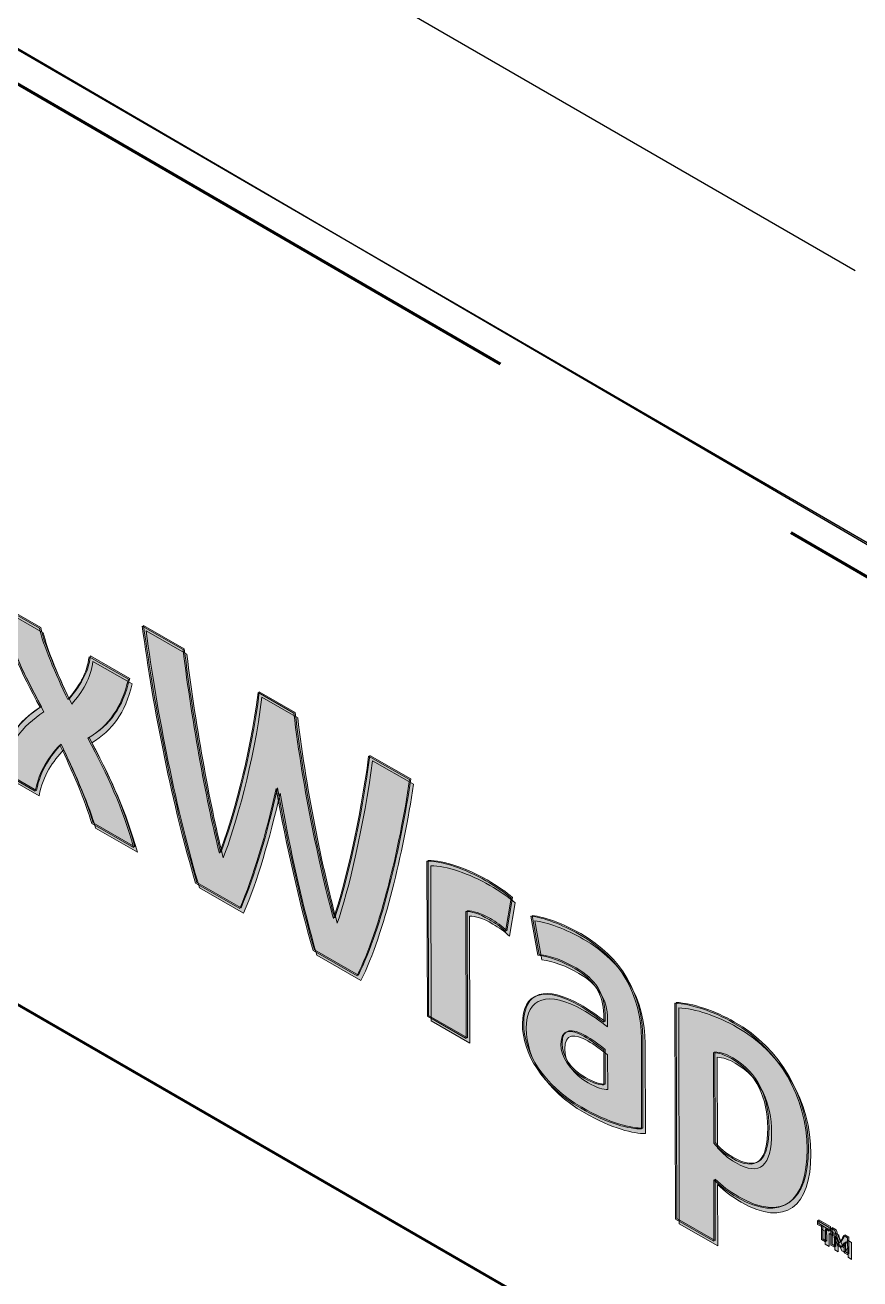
# Model space of a CAD drawing. Header units: inches. Extents: x -17.6 to 82.3, y -15.1 to 23.2.
# Drawn here: x 71.2955 to 71.606, y -1.7356 to -1.2695 of the extents above; entities that cross this region are included whole.
import ezdxf

# ---------------------------------------------------------------- set-up
doc = ezdxf.new("R2010")
doc.units = ezdxf.units.IN
doc.header["$MEASUREMENT"] = 0
doc.linetypes.add('AI-Linetype-21', pattern=[0.375, 0.25, -0.125])
doc.layers.add('G-ANNO-TTLB', color=7, linetype='Continuous', lineweight=0)
doc.layers.add('TYVEK', color=7, linetype='Continuous', lineweight=0)

# ---------------------------------------------------------------- blocks, each defined once
blk = doc.blocks.new('Block_158')
at = {"layer": 'TYVEK', "true_color": 0x000000, "transparency": 33554687}
h = blk.add_hatch(color=18, dxfattribs=at)
h.dxf.hatch_style = 2
edge = h.paths.add_edge_path()
edge.add_spline(control_points=[(71.30256, -1.52479), (71.29554, -1.51186), (71.28998, -1.50037), (71.28671, -1.48647), (71.28671, -1.48647), (71.30228, -1.4954), (71.30228, -1.4954), (71.30365, -1.5016), (71.30826, -1.51243), (71.31287, -1.52193), (71.31672, -1.51753), (71.32005, -1.51234), (71.32076, -1.50602), (71.32076, -1.50602), (71.33538, -1.51441), (71.33538, -1.51441), (71.3327, -1.52538), (71.32812, -1.53153), (71.32031, -1.5363), (71.32786, -1.55037), (71.33299, -1.56174), (71.33731, -1.57697), (71.33731, -1.57697), (71.32175, -1.56803), (71.32175, -1.56803), (71.31954, -1.56003), (71.31429, -1.548), (71.30989, -1.53886), (71.30594, -1.5432), (71.3022, -1.54827), (71.30075, -1.55598), (71.30075, -1.55598), (71.28676, -1.54795), (71.28676, -1.54795), (71.28934, -1.53692), (71.29423, -1.53011), (71.30256, -1.52479)], knot_values=[0, 0, 0, 0, 1, 1, 1, 2, 2, 2, 3, 3, 3, 4, 4, 4, 5, 5, 5, 6, 6, 6, 7, 7, 7, 8, 8, 8, 9, 9, 9, 10, 10, 10, 11, 11, 11, 12, 12, 12, 12], degree=3, periodic=0)
h = blk.add_hatch(color=18, dxfattribs=at)
h.dxf.hatch_style = 2
edge = h.paths.add_edge_path()
edge.add_spline(control_points=[(71.42472, -1.54297), (71.42472, -1.54297), (71.43997, -1.55173), (71.43997, -1.55173), (71.43607, -1.57751), (71.42926, -1.60667), (71.42044, -1.62469), (71.42044, -1.62469), (71.40404, -1.61528), (71.40404, -1.61528), (71.39889, -1.59729), (71.39425, -1.57695), (71.39034, -1.55498), (71.38642, -1.57245), (71.38197, -1.58757), (71.37678, -1.59963), (71.37678, -1.59963), (71.36039, -1.59022), (71.36039, -1.59022), (71.35198, -1.5623), (71.34448, -1.52493), (71.34055, -1.49465), (71.34055, -1.49465), (71.35569, -1.50334), (71.35569, -1.50334), (71.35899, -1.53061), (71.36491, -1.56251), (71.36922, -1.57906), (71.37368, -1.56754), (71.38061, -1.54386), (71.38358, -1.51935), (71.38358, -1.51935), (71.39694, -1.52703), (71.39694, -1.52703), (71.40014, -1.55508), (71.407, -1.58667), (71.41163, -1.6034), (71.41577, -1.59171), (71.42165, -1.56658), (71.42472, -1.54297)], knot_values=[0, 0, 0, 0, 1, 1, 1, 2, 2, 2, 3, 3, 3, 4, 4, 4, 5, 5, 5, 6, 6, 6, 7, 7, 7, 8, 8, 8, 9, 9, 9, 10, 10, 10, 11, 11, 11, 12, 12, 12, 13, 13, 13, 13], degree=3, periodic=0)
h = blk.add_hatch(color=18, dxfattribs=at)
h.dxf.hatch_style = 2
edge = h.paths.add_edge_path()
edge.add_spline(control_points=[(71.46832, -1.58929), (71.47209, -1.59145), (71.47564, -1.59397), (71.47773, -1.59577), (71.47773, -1.59577), (71.47567, -1.60818), (71.47567, -1.60818), (71.47389, -1.60644), (71.4717, -1.60494), (71.46951, -1.60368), (71.46564, -1.60146), (71.46304, -1.6008), (71.46084, -1.60075), (71.46084, -1.60075), (71.46096, -1.64795), (71.46096, -1.64795), (71.46096, -1.64795), (71.44655, -1.63968), (71.44655, -1.63968), (71.44655, -1.63968), (71.44641, -1.582), (71.44641, -1.582), (71.45204, -1.58198), (71.46081, -1.58497), (71.46832, -1.58929)], knot_values=[0, 0, 0, 0, 1, 1, 1, 2, 2, 2, 3, 3, 3, 4, 4, 4, 5, 5, 5, 6, 6, 6, 7, 7, 7, 8, 8, 8, 8], degree=3, periodic=0)
h = blk.add_hatch(color=18, dxfattribs=at)
h.dxf.hatch_style = 2
edge = h.paths.add_edge_path()
edge.add_spline(control_points=[(71.51221, -1.66523), (71.51221, -1.66523), (71.51218, -1.65235), (71.51218, -1.65235), (71.50977, -1.65037), (71.50727, -1.64856), (71.50476, -1.64713), (71.49995, -1.64437), (71.4962, -1.64438), (71.49621, -1.65004), (71.49623, -1.65509), (71.49937, -1.65954), (71.5049, -1.66272), (71.50803, -1.66452), (71.51064, -1.6653), (71.51221, -1.66523)], knot_values=[0, 0, 0, 0, 1, 1, 1, 2, 2, 2, 3, 3, 3, 4, 4, 4, 5, 5, 5, 5], degree=3, periodic=0)
edge = h.paths.add_edge_path()
edge.add_spline(control_points=[(71.50347, -1.6738), (71.48916, -1.66559), (71.48194, -1.65338), (71.48191, -1.64255), (71.48188, -1.63062), (71.49032, -1.62849), (71.50285, -1.63557), (71.50578, -1.63725), (71.50954, -1.63989), (71.51215, -1.64187), (71.51215, -1.64187), (71.51214, -1.63898), (71.51214, -1.63898), (71.51213, -1.63163), (71.50846, -1.62604), (71.50146, -1.62203), (71.49687, -1.61939), (71.49196, -1.61741), (71.48769, -1.617), (71.48769, -1.617), (71.48504, -1.6025), (71.48504, -1.6025), (71.48953, -1.60291), (71.49673, -1.6056), (71.5031, -1.60926), (71.51845, -1.61807), (71.5261, -1.63184), (71.52614, -1.6481), (71.52614, -1.6481), (71.52622, -1.68157), (71.52622, -1.68157), (71.52195, -1.68165), (71.51391, -1.6798), (71.50347, -1.6738)], knot_values=[0, 0, 0, 0, 1, 1, 1, 2, 2, 2, 3, 3, 3, 4, 4, 4, 5, 5, 5, 6, 6, 6, 7, 7, 7, 8, 8, 8, 9, 9, 9, 10, 10, 10, 11, 11, 11, 11], degree=3, periodic=0)
h = blk.add_hatch(color=18, dxfattribs=at)
h.dxf.hatch_style = 2
edge = h.paths.add_edge_path()
edge.add_spline(control_points=[(71.55973, -1.69239), (71.56892, -1.69767), (71.57318, -1.69362), (71.57315, -1.68122), (71.57313, -1.67038), (71.56914, -1.66088), (71.55964, -1.65542), (71.55703, -1.65392), (71.55515, -1.65345), (71.55296, -1.65315), (71.55296, -1.65315), (71.55304, -1.68687), (71.55304, -1.68687), (71.55502, -1.68897), (71.5567, -1.69065), (71.55973, -1.69239)], knot_values=[0, 0, 0, 0, 1, 1, 1, 2, 2, 2, 3, 3, 3, 4, 4, 4, 5, 5, 5, 5], degree=3, periodic=0)
edge = h.paths.add_edge_path()
edge.add_spline(control_points=[(71.56185, -1.70708), (71.55819, -1.70498), (71.55569, -1.70306), (71.55307, -1.70048), (71.55307, -1.70048), (71.55313, -1.72336), (71.55313, -1.72336), (71.55313, -1.72336), (71.53882, -1.71514), (71.53882, -1.71514), (71.53882, -1.71514), (71.53862, -1.63482), (71.53862, -1.63482), (71.54457, -1.63511), (71.55292, -1.63786), (71.56033, -1.64211), (71.57746, -1.65195), (71.58772, -1.66986), (71.58777, -1.68913), (71.58782, -1.70888), (71.57814, -1.71643), (71.56185, -1.70708)], knot_values=[0, 0, 0, 0, 1, 1, 1, 2, 2, 2, 3, 3, 3, 4, 4, 4, 5, 5, 5, 6, 6, 6, 7, 7, 7, 7], degree=3, periodic=0)
h = blk.add_hatch(color=18, dxfattribs=at)
h.dxf.hatch_style = 2
edge = h.paths.add_edge_path()
edge.add_spline(control_points=[(71.59811, -1.71939), (71.59865, -1.72117), (71.59916, -1.72252), (71.59979, -1.72397), (71.6004, -1.72324), (71.60083, -1.72243), (71.60135, -1.72125), (71.60135, -1.72125), (71.60285, -1.72211), (71.60285, -1.72211), (71.60285, -1.72211), (71.60287, -1.72834), (71.60287, -1.72834), (71.60287, -1.72834), (71.60156, -1.72759), (71.60156, -1.72759), (71.60156, -1.72759), (71.60155, -1.72472), (71.60155, -1.72472), (71.60155, -1.72472), (71.60161, -1.72378), (71.60161, -1.72378), (71.60119, -1.72448), (71.6007, -1.72517), (71.60026, -1.72571), (71.60026, -1.72571), (71.59926, -1.72513), (71.59926, -1.72513), (71.5988, -1.72407), (71.5983, -1.72278), (71.59786, -1.72157), (71.59786, -1.72157), (71.59793, -1.72264), (71.59793, -1.72264), (71.59793, -1.72264), (71.59794, -1.72551), (71.59794, -1.72551), (71.59794, -1.72551), (71.59663, -1.72476), (71.59663, -1.72476), (71.59663, -1.72476), (71.59661, -1.71853), (71.59661, -1.71853), (71.59661, -1.71853), (71.59811, -1.71939), (71.59811, -1.71939)], knot_values=[0, 0, 0, 0, 1, 1, 1, 2, 2, 2, 3, 3, 3, 4, 4, 4, 5, 5, 5, 6, 6, 6, 7, 7, 7, 8, 8, 8, 9, 9, 9, 10, 10, 10, 11, 11, 11, 12, 12, 12, 13, 13, 13, 14, 14, 14, 15, 15, 15, 15], degree=3, periodic=0)
edge = h.paths.add_edge_path()
edge.add_spline(control_points=[(71.59311, -1.7179), (71.59311, -1.7179), (71.59165, -1.71706), (71.59165, -1.71706), (71.59165, -1.71706), (71.59165, -1.71568), (71.59165, -1.71568), (71.59165, -1.71568), (71.59601, -1.71819), (71.59601, -1.71819), (71.59601, -1.71819), (71.59602, -1.71957), (71.59602, -1.71957), (71.59602, -1.71957), (71.59456, -1.71873), (71.59456, -1.71873), (71.59456, -1.71873), (71.59457, -1.72358), (71.59457, -1.72358), (71.59457, -1.72358), (71.59312, -1.72274), (71.59312, -1.72274), (71.59312, -1.72274), (71.59311, -1.7179), (71.59311, -1.7179)], knot_values=[0, 0, 0, 0, 1, 1, 1, 2, 2, 2, 3, 3, 3, 4, 4, 4, 5, 5, 5, 6, 6, 6, 7, 7, 7, 8, 8, 8, 8], degree=3, periodic=0)
at = {"layer": 'TYVEK'}
for points, knots in [([(71.30256, -1.52479), (71.29554, -1.51186), (71.28998, -1.50037), (71.28671, -1.48647), (71.28671, -1.48647), (71.30228, -1.4954), (71.30228, -1.4954), (71.30365, -1.5016), (71.30826, -1.51243), (71.31287, -1.52193), (71.31672, -1.51753), (71.32005, -1.51234), (71.32076, -1.50602), (71.32076, -1.50602), (71.33538, -1.51441), (71.33538, -1.51441), (71.3327, -1.52538), (71.32812, -1.53153), (71.32031, -1.5363), (71.32786, -1.55037), (71.33299, -1.56174), (71.33731, -1.57697), (71.33731, -1.57697), (71.32175, -1.56803), (71.32175, -1.56803), (71.31954, -1.56003), (71.31429, -1.548), (71.30989, -1.53886), (71.30594, -1.5432), (71.3022, -1.54827), (71.30075, -1.55598), (71.30075, -1.55598), (71.28676, -1.54795), (71.28676, -1.54795), (71.28934, -1.53692), (71.29423, -1.53011), (71.30256, -1.52479)], [0, 0, 0, 0, 1, 1, 1, 2, 2, 2, 3, 3, 3, 4, 4, 4, 5, 5, 5, 6, 6, 6, 7, 7, 7, 8, 8, 8, 9, 9, 9, 10, 10, 10, 11, 11, 11, 12, 12, 12, 12]), ([(71.42472, -1.54297), (71.42472, -1.54297), (71.43997, -1.55173), (71.43997, -1.55173), (71.43607, -1.57751), (71.42926, -1.60667), (71.42044, -1.62469), (71.42044, -1.62469), (71.40404, -1.61528), (71.40404, -1.61528), (71.39889, -1.59729), (71.39425, -1.57695), (71.39034, -1.55498), (71.38642, -1.57245), (71.38197, -1.58757), (71.37678, -1.59963), (71.37678, -1.59963), (71.36039, -1.59022), (71.36039, -1.59022), (71.35198, -1.5623), (71.34448, -1.52493), (71.34055, -1.49465), (71.34055, -1.49465), (71.35569, -1.50334), (71.35569, -1.50334), (71.35899, -1.53061), (71.36491, -1.56251), (71.36922, -1.57906), (71.37368, -1.56754), (71.38061, -1.54386), (71.38358, -1.51935), (71.38358, -1.51935), (71.39694, -1.52703), (71.39694, -1.52703), (71.40014, -1.55508), (71.407, -1.58667), (71.41163, -1.6034), (71.41577, -1.59171), (71.42165, -1.56658), (71.42472, -1.54297)], [0, 0, 0, 0, 1, 1, 1, 2, 2, 2, 3, 3, 3, 4, 4, 4, 5, 5, 5, 6, 6, 6, 7, 7, 7, 8, 8, 8, 9, 9, 9, 10, 10, 10, 11, 11, 11, 12, 12, 12, 13, 13, 13, 13]), ([(71.46832, -1.58929), (71.47209, -1.59145), (71.47564, -1.59397), (71.47773, -1.59577), (71.47773, -1.59577), (71.47567, -1.60818), (71.47567, -1.60818), (71.47389, -1.60644), (71.4717, -1.60494), (71.46951, -1.60368), (71.46564, -1.60146), (71.46304, -1.6008), (71.46084, -1.60075), (71.46084, -1.60075), (71.46096, -1.64795), (71.46096, -1.64795), (71.46096, -1.64795), (71.44655, -1.63968), (71.44655, -1.63968), (71.44655, -1.63968), (71.44641, -1.582), (71.44641, -1.582), (71.45204, -1.58198), (71.46081, -1.58497), (71.46832, -1.58929)], [0, 0, 0, 0, 1, 1, 1, 2, 2, 2, 3, 3, 3, 4, 4, 4, 5, 5, 5, 6, 6, 6, 7, 7, 7, 8, 8, 8, 8]), ([(71.50347, -1.6738), (71.48916, -1.66559), (71.48194, -1.65338), (71.48191, -1.64255), (71.48188, -1.63062), (71.49032, -1.62849), (71.50285, -1.63557), (71.50578, -1.63725), (71.50954, -1.63989), (71.51215, -1.64187), (71.51215, -1.64187), (71.51214, -1.63898), (71.51214, -1.63898), (71.51213, -1.63163), (71.50846, -1.62604), (71.50146, -1.62203), (71.49687, -1.61939), (71.49196, -1.61741), (71.48769, -1.617), (71.48769, -1.617), (71.48504, -1.6025), (71.48504, -1.6025), (71.48953, -1.60291), (71.49673, -1.6056), (71.5031, -1.60926), (71.51845, -1.61807), (71.5261, -1.63184), (71.52614, -1.6481), (71.52614, -1.6481), (71.52622, -1.68157), (71.52622, -1.68157), (71.52195, -1.68165), (71.51391, -1.6798), (71.50347, -1.6738)], [0, 0, 0, 0, 1, 1, 1, 2, 2, 2, 3, 3, 3, 4, 4, 4, 5, 5, 5, 6, 6, 6, 7, 7, 7, 8, 8, 8, 9, 9, 9, 10, 10, 10, 11, 11, 11, 11]), ([(71.56185, -1.70708), (71.55819, -1.70498), (71.55569, -1.70306), (71.55307, -1.70048), (71.55307, -1.70048), (71.55313, -1.72336), (71.55313, -1.72336), (71.55313, -1.72336), (71.53882, -1.71514), (71.53882, -1.71514), (71.53882, -1.71514), (71.53862, -1.63482), (71.53862, -1.63482), (71.54457, -1.63511), (71.55292, -1.63786), (71.56033, -1.64211), (71.57746, -1.65195), (71.58772, -1.66986), (71.58777, -1.68913), (71.58782, -1.70888), (71.57814, -1.71643), (71.56185, -1.70708)], [0, 0, 0, 0, 1, 1, 1, 2, 2, 2, 3, 3, 3, 4, 4, 4, 5, 5, 5, 6, 6, 6, 7, 7, 7, 7]), ([(71.51221, -1.66523), (71.51221, -1.66523), (71.51218, -1.65235), (71.51218, -1.65235), (71.50977, -1.65037), (71.50727, -1.64856), (71.50476, -1.64713), (71.49995, -1.64437), (71.4962, -1.64438), (71.49621, -1.65004), (71.49623, -1.65509), (71.49937, -1.65954), (71.5049, -1.66272), (71.50803, -1.66452), (71.51064, -1.6653), (71.51221, -1.66523)], [0, 0, 0, 0, 1, 1, 1, 2, 2, 2, 3, 3, 3, 4, 4, 4, 5, 5, 5, 5]), ([(71.55973, -1.69239), (71.56892, -1.69767), (71.57318, -1.69362), (71.57315, -1.68122), (71.57313, -1.67038), (71.56914, -1.66088), (71.55964, -1.65542), (71.55703, -1.65392), (71.55515, -1.65345), (71.55296, -1.65315), (71.55296, -1.65315), (71.55304, -1.68687), (71.55304, -1.68687), (71.55502, -1.68897), (71.5567, -1.69065), (71.55973, -1.69239)], [0, 0, 0, 0, 1, 1, 1, 2, 2, 2, 3, 3, 3, 4, 4, 4, 5, 5, 5, 5]), ([(71.59311, -1.7179), (71.59311, -1.7179), (71.59165, -1.71706), (71.59165, -1.71706), (71.59165, -1.71706), (71.59165, -1.71568), (71.59165, -1.71568), (71.59165, -1.71568), (71.59601, -1.71819), (71.59601, -1.71819), (71.59601, -1.71819), (71.59602, -1.71957), (71.59602, -1.71957), (71.59602, -1.71957), (71.59456, -1.71873), (71.59456, -1.71873), (71.59456, -1.71873), (71.59457, -1.72358), (71.59457, -1.72358), (71.59457, -1.72358), (71.59312, -1.72274), (71.59312, -1.72274), (71.59312, -1.72274), (71.59311, -1.7179), (71.59311, -1.7179)], [0, 0, 0, 0, 1, 1, 1, 2, 2, 2, 3, 3, 3, 4, 4, 4, 5, 5, 5, 6, 6, 6, 7, 7, 7, 8, 8, 8, 8]), ([(71.59811, -1.71939), (71.59865, -1.72117), (71.59916, -1.72252), (71.59979, -1.72397), (71.6004, -1.72324), (71.60083, -1.72243), (71.60135, -1.72125), (71.60135, -1.72125), (71.60285, -1.72211), (71.60285, -1.72211), (71.60285, -1.72211), (71.60287, -1.72834), (71.60287, -1.72834), (71.60287, -1.72834), (71.60156, -1.72759), (71.60156, -1.72759), (71.60156, -1.72759), (71.60155, -1.72472), (71.60155, -1.72472), (71.60155, -1.72472), (71.60161, -1.72378), (71.60161, -1.72378), (71.60119, -1.72448), (71.6007, -1.72517), (71.60026, -1.72571), (71.60026, -1.72571), (71.59926, -1.72513), (71.59926, -1.72513), (71.5988, -1.72407), (71.5983, -1.72278), (71.59786, -1.72157), (71.59786, -1.72157), (71.59793, -1.72264), (71.59793, -1.72264), (71.59793, -1.72264), (71.59794, -1.72551), (71.59794, -1.72551), (71.59794, -1.72551), (71.59663, -1.72476), (71.59663, -1.72476), (71.59663, -1.72476), (71.59661, -1.71853), (71.59661, -1.71853), (71.59661, -1.71853), (71.59811, -1.71939), (71.59811, -1.71939)], [0, 0, 0, 0, 1, 1, 1, 2, 2, 2, 3, 3, 3, 4, 4, 4, 5, 5, 5, 6, 6, 6, 7, 7, 7, 8, 8, 8, 9, 9, 9, 10, 10, 10, 11, 11, 11, 12, 12, 12, 13, 13, 13, 14, 14, 14, 15, 15, 15, 15])]:
    blk.add_open_spline(points, degree=3, knots=knots, dxfattribs=at)
blk = doc.blocks.new('Block_157')
at = {"layer": 'TYVEK'}
blk.add_blockref('Block_158', (0, 0), dxfattribs=at)
blk = doc.blocks.new('Block_169')
at = {"layer": 'TYVEK', "true_color": 0x000000, "transparency": 33554687}
h = blk.add_hatch(color=18, dxfattribs=at)
h.dxf.hatch_style = 2
edge = h.paths.add_edge_path()
edge.add_spline(control_points=[(71.30161, -1.52278), (71.2946, -1.50986), (71.28904, -1.49837), (71.28577, -1.48447), (71.28577, -1.48447), (71.30133, -1.4934), (71.30133, -1.4934), (71.30271, -1.4996), (71.30732, -1.51043), (71.31193, -1.51993), (71.31578, -1.51552), (71.3191, -1.51034), (71.31982, -1.50401), (71.31982, -1.50401), (71.33444, -1.51241), (71.33444, -1.51241), (71.33176, -1.52337), (71.32718, -1.52953), (71.31937, -1.5343), (71.32691, -1.54837), (71.33205, -1.55974), (71.33637, -1.57496), (71.33637, -1.57496), (71.3208, -1.56603), (71.3208, -1.56603), (71.31859, -1.55803), (71.31335, -1.546), (71.30895, -1.53686), (71.305, -1.5412), (71.30125, -1.54627), (71.29981, -1.55398), (71.29981, -1.55398), (71.28582, -1.54594), (71.28582, -1.54594), (71.2884, -1.53492), (71.29328, -1.5281), (71.30161, -1.52278)], knot_values=[0, 0, 0, 0, 1, 1, 1, 2, 2, 2, 3, 3, 3, 4, 4, 4, 5, 5, 5, 6, 6, 6, 7, 7, 7, 8, 8, 8, 9, 9, 9, 10, 10, 10, 11, 11, 11, 12, 12, 12, 12], degree=3, periodic=0)
h = blk.add_hatch(color=18, dxfattribs=at)
h.dxf.hatch_style = 2
edge = h.paths.add_edge_path()
edge.add_spline(control_points=[(71.42378, -1.54097), (71.42378, -1.54097), (71.43903, -1.54972), (71.43903, -1.54972), (71.43513, -1.57551), (71.42832, -1.60466), (71.4195, -1.62269), (71.4195, -1.62269), (71.4031, -1.61328), (71.4031, -1.61328), (71.39795, -1.59528), (71.39331, -1.57494), (71.3894, -1.55298), (71.38548, -1.57045), (71.38103, -1.58557), (71.37584, -1.59763), (71.37584, -1.59763), (71.35945, -1.58821), (71.35945, -1.58821), (71.35103, -1.5603), (71.34354, -1.52292), (71.33961, -1.49265), (71.33961, -1.49265), (71.35475, -1.50134), (71.35475, -1.50134), (71.35805, -1.52861), (71.36397, -1.5605), (71.36828, -1.57705), (71.37274, -1.56554), (71.37967, -1.54186), (71.38263, -1.51735), (71.38263, -1.51735), (71.396, -1.52502), (71.396, -1.52502), (71.3992, -1.55307), (71.40605, -1.58467), (71.41068, -1.6014), (71.41483, -1.5897), (71.42071, -1.56458), (71.42378, -1.54097)], knot_values=[0, 0, 0, 0, 1, 1, 1, 2, 2, 2, 3, 3, 3, 4, 4, 4, 5, 5, 5, 6, 6, 6, 7, 7, 7, 8, 8, 8, 9, 9, 9, 10, 10, 10, 11, 11, 11, 12, 12, 12, 13, 13, 13, 13], degree=3, periodic=0)
h = blk.add_hatch(color=18, dxfattribs=at)
h.dxf.hatch_style = 2
edge = h.paths.add_edge_path()
edge.add_spline(control_points=[(71.46738, -1.58729), (71.47114, -1.58945), (71.47469, -1.59197), (71.47679, -1.59377), (71.47679, -1.59377), (71.47473, -1.60618), (71.47473, -1.60618), (71.47295, -1.60443), (71.47076, -1.60294), (71.46857, -1.60168), (71.4647, -1.59946), (71.46209, -1.5988), (71.4599, -1.59875), (71.4599, -1.59875), (71.46002, -1.64595), (71.46002, -1.64595), (71.46002, -1.64595), (71.44561, -1.63768), (71.44561, -1.63768), (71.44561, -1.63768), (71.44546, -1.58), (71.44546, -1.58), (71.4511, -1.57998), (71.45986, -1.58297), (71.46738, -1.58729)], knot_values=[0, 0, 0, 0, 1, 1, 1, 2, 2, 2, 3, 3, 3, 4, 4, 4, 5, 5, 5, 6, 6, 6, 7, 7, 7, 8, 8, 8, 8], degree=3, periodic=0)
h = blk.add_hatch(color=18, dxfattribs=at)
h.dxf.hatch_style = 2
edge = h.paths.add_edge_path()
edge.add_spline(control_points=[(71.51127, -1.66323), (71.51127, -1.66323), (71.51123, -1.65034), (71.51123, -1.65034), (71.50883, -1.64836), (71.50632, -1.64656), (71.50382, -1.64512), (71.49901, -1.64236), (71.49526, -1.64237), (71.49527, -1.64803), (71.49529, -1.65309), (71.49842, -1.65754), (71.50396, -1.66072), (71.50709, -1.66252), (71.5097, -1.66329), (71.51127, -1.66323)], knot_values=[0, 0, 0, 0, 1, 1, 1, 2, 2, 2, 3, 3, 3, 4, 4, 4, 5, 5, 5, 5], degree=3, periodic=0)
edge = h.paths.add_edge_path()
edge.add_spline(control_points=[(71.50253, -1.6718), (71.48822, -1.66359), (71.48099, -1.65138), (71.48097, -1.64054), (71.48094, -1.62862), (71.48938, -1.62649), (71.50191, -1.63357), (71.50484, -1.63525), (71.5086, -1.63789), (71.51121, -1.63987), (71.51121, -1.63987), (71.5112, -1.63698), (71.5112, -1.63698), (71.51118, -1.62963), (71.50752, -1.62404), (71.50052, -1.62002), (71.49593, -1.61739), (71.49102, -1.61541), (71.48674, -1.615), (71.48674, -1.615), (71.4841, -1.60049), (71.4841, -1.60049), (71.48859, -1.6009), (71.49579, -1.6036), (71.50216, -1.60725), (71.51751, -1.61607), (71.52516, -1.62984), (71.5252, -1.64609), (71.5252, -1.64609), (71.52528, -1.67957), (71.52528, -1.67957), (71.52101, -1.67964), (71.51297, -1.67779), (71.50253, -1.6718)], knot_values=[0, 0, 0, 0, 1, 1, 1, 2, 2, 2, 3, 3, 3, 4, 4, 4, 5, 5, 5, 6, 6, 6, 7, 7, 7, 8, 8, 8, 9, 9, 9, 10, 10, 10, 11, 11, 11, 11], degree=3, periodic=0)
h = blk.add_hatch(color=18, dxfattribs=at)
h.dxf.hatch_style = 2
edge = h.paths.add_edge_path()
edge.add_spline(control_points=[(71.55878, -1.69039), (71.56798, -1.69566), (71.57224, -1.69162), (71.57221, -1.67922), (71.57218, -1.66838), (71.5682, -1.65888), (71.55869, -1.65342), (71.55608, -1.65192), (71.5542, -1.65144), (71.55201, -1.65115), (71.55201, -1.65115), (71.5521, -1.68486), (71.5521, -1.68486), (71.55408, -1.68697), (71.55576, -1.68865), (71.55878, -1.69039)], knot_values=[0, 0, 0, 0, 1, 1, 1, 2, 2, 2, 3, 3, 3, 4, 4, 4, 5, 5, 5, 5], degree=3, periodic=0)
edge = h.paths.add_edge_path()
edge.add_spline(control_points=[(71.56091, -1.70507), (71.55725, -1.70298), (71.55474, -1.70106), (71.55213, -1.69847), (71.55213, -1.69847), (71.55219, -1.72135), (71.55219, -1.72135), (71.55219, -1.72135), (71.53788, -1.71314), (71.53788, -1.71314), (71.53788, -1.71314), (71.53768, -1.63282), (71.53768, -1.63282), (71.54363, -1.6331), (71.55198, -1.63585), (71.55939, -1.64011), (71.57652, -1.64994), (71.58678, -1.66786), (71.58683, -1.68713), (71.58688, -1.70688), (71.5772, -1.71443), (71.56091, -1.70507)], knot_values=[0, 0, 0, 0, 1, 1, 1, 2, 2, 2, 3, 3, 3, 4, 4, 4, 5, 5, 5, 6, 6, 6, 7, 7, 7, 7], degree=3, periodic=0)
h = blk.add_hatch(color=18, dxfattribs=at)
h.dxf.hatch_style = 2
edge = h.paths.add_edge_path()
edge.add_spline(control_points=[(71.59717, -1.71739), (71.59771, -1.71917), (71.59821, -1.72052), (71.59885, -1.72196), (71.59946, -1.72123), (71.59989, -1.72042), (71.60041, -1.71925), (71.60041, -1.71925), (71.60191, -1.72011), (71.60191, -1.72011), (71.60191, -1.72011), (71.60192, -1.72634), (71.60192, -1.72634), (71.60192, -1.72634), (71.60061, -1.72558), (71.60061, -1.72558), (71.60061, -1.72558), (71.60061, -1.72271), (71.60061, -1.72271), (71.60061, -1.72271), (71.60067, -1.72178), (71.60067, -1.72178), (71.60025, -1.72247), (71.59975, -1.72317), (71.59932, -1.7237), (71.59932, -1.7237), (71.59832, -1.72313), (71.59832, -1.72313), (71.59786, -1.72207), (71.59736, -1.72077), (71.59692, -1.71957), (71.59692, -1.71957), (71.59699, -1.72064), (71.59699, -1.72064), (71.59699, -1.72064), (71.59699, -1.72351), (71.59699, -1.72351), (71.59699, -1.72351), (71.59569, -1.72275), (71.59569, -1.72275), (71.59569, -1.72275), (71.59567, -1.71653), (71.59567, -1.71653), (71.59567, -1.71653), (71.59717, -1.71739), (71.59717, -1.71739)], knot_values=[0, 0, 0, 0, 1, 1, 1, 2, 2, 2, 3, 3, 3, 4, 4, 4, 5, 5, 5, 6, 6, 6, 7, 7, 7, 8, 8, 8, 9, 9, 9, 10, 10, 10, 11, 11, 11, 12, 12, 12, 13, 13, 13, 14, 14, 14, 15, 15, 15, 15], degree=3, periodic=0)
edge = h.paths.add_edge_path()
edge.add_spline(control_points=[(71.59217, -1.71589), (71.59217, -1.71589), (71.59071, -1.71506), (71.59071, -1.71506), (71.59071, -1.71506), (71.59071, -1.71368), (71.59071, -1.71368), (71.59071, -1.71368), (71.59507, -1.71619), (71.59507, -1.71619), (71.59507, -1.71619), (71.59508, -1.71756), (71.59508, -1.71756), (71.59508, -1.71756), (71.59362, -1.71673), (71.59362, -1.71673), (71.59362, -1.71673), (71.59363, -1.72158), (71.59363, -1.72158), (71.59363, -1.72158), (71.59218, -1.72074), (71.59218, -1.72074), (71.59218, -1.72074), (71.59217, -1.71589), (71.59217, -1.71589)], knot_values=[0, 0, 0, 0, 1, 1, 1, 2, 2, 2, 3, 3, 3, 4, 4, 4, 5, 5, 5, 6, 6, 6, 7, 7, 7, 8, 8, 8, 8], degree=3, periodic=0)
at = {"layer": 'TYVEK'}
for points, knots in [([(71.30161, -1.52278), (71.2946, -1.50986), (71.28904, -1.49837), (71.28577, -1.48447), (71.28577, -1.48447), (71.30133, -1.4934), (71.30133, -1.4934), (71.30271, -1.4996), (71.30732, -1.51043), (71.31193, -1.51993), (71.31578, -1.51552), (71.3191, -1.51034), (71.31982, -1.50401), (71.31982, -1.50401), (71.33444, -1.51241), (71.33444, -1.51241), (71.33176, -1.52337), (71.32718, -1.52953), (71.31937, -1.5343), (71.32691, -1.54837), (71.33205, -1.55974), (71.33637, -1.57496), (71.33637, -1.57496), (71.3208, -1.56603), (71.3208, -1.56603), (71.31859, -1.55803), (71.31335, -1.546), (71.30895, -1.53686), (71.305, -1.5412), (71.30125, -1.54627), (71.29981, -1.55398), (71.29981, -1.55398), (71.28582, -1.54594), (71.28582, -1.54594), (71.2884, -1.53492), (71.29328, -1.5281), (71.30161, -1.52278)], [0, 0, 0, 0, 1, 1, 1, 2, 2, 2, 3, 3, 3, 4, 4, 4, 5, 5, 5, 6, 6, 6, 7, 7, 7, 8, 8, 8, 9, 9, 9, 10, 10, 10, 11, 11, 11, 12, 12, 12, 12]), ([(71.42378, -1.54097), (71.42378, -1.54097), (71.43903, -1.54972), (71.43903, -1.54972), (71.43513, -1.57551), (71.42832, -1.60466), (71.4195, -1.62269), (71.4195, -1.62269), (71.4031, -1.61328), (71.4031, -1.61328), (71.39795, -1.59528), (71.39331, -1.57494), (71.3894, -1.55298), (71.38548, -1.57045), (71.38103, -1.58557), (71.37584, -1.59763), (71.37584, -1.59763), (71.35945, -1.58821), (71.35945, -1.58821), (71.35103, -1.5603), (71.34354, -1.52292), (71.33961, -1.49265), (71.33961, -1.49265), (71.35475, -1.50134), (71.35475, -1.50134), (71.35805, -1.52861), (71.36397, -1.5605), (71.36828, -1.57705), (71.37274, -1.56554), (71.37967, -1.54186), (71.38263, -1.51735), (71.38263, -1.51735), (71.396, -1.52502), (71.396, -1.52502), (71.3992, -1.55307), (71.40605, -1.58467), (71.41068, -1.6014), (71.41483, -1.5897), (71.42071, -1.56458), (71.42378, -1.54097)], [0, 0, 0, 0, 1, 1, 1, 2, 2, 2, 3, 3, 3, 4, 4, 4, 5, 5, 5, 6, 6, 6, 7, 7, 7, 8, 8, 8, 9, 9, 9, 10, 10, 10, 11, 11, 11, 12, 12, 12, 13, 13, 13, 13]), ([(71.46738, -1.58729), (71.47114, -1.58945), (71.47469, -1.59197), (71.47679, -1.59377), (71.47679, -1.59377), (71.47473, -1.60618), (71.47473, -1.60618), (71.47295, -1.60443), (71.47076, -1.60294), (71.46857, -1.60168), (71.4647, -1.59946), (71.46209, -1.5988), (71.4599, -1.59875), (71.4599, -1.59875), (71.46002, -1.64595), (71.46002, -1.64595), (71.46002, -1.64595), (71.44561, -1.63768), (71.44561, -1.63768), (71.44561, -1.63768), (71.44546, -1.58), (71.44546, -1.58), (71.4511, -1.57998), (71.45986, -1.58297), (71.46738, -1.58729)], [0, 0, 0, 0, 1, 1, 1, 2, 2, 2, 3, 3, 3, 4, 4, 4, 5, 5, 5, 6, 6, 6, 7, 7, 7, 8, 8, 8, 8]), ([(71.50253, -1.6718), (71.48822, -1.66359), (71.48099, -1.65138), (71.48097, -1.64054), (71.48094, -1.62862), (71.48938, -1.62649), (71.50191, -1.63357), (71.50484, -1.63525), (71.5086, -1.63789), (71.51121, -1.63987), (71.51121, -1.63987), (71.5112, -1.63698), (71.5112, -1.63698), (71.51118, -1.62963), (71.50752, -1.62404), (71.50052, -1.62002), (71.49593, -1.61739), (71.49102, -1.61541), (71.48674, -1.615), (71.48674, -1.615), (71.4841, -1.60049), (71.4841, -1.60049), (71.48859, -1.6009), (71.49579, -1.6036), (71.50216, -1.60725), (71.51751, -1.61607), (71.52516, -1.62984), (71.5252, -1.64609), (71.5252, -1.64609), (71.52528, -1.67957), (71.52528, -1.67957), (71.52101, -1.67964), (71.51297, -1.67779), (71.50253, -1.6718)], [0, 0, 0, 0, 1, 1, 1, 2, 2, 2, 3, 3, 3, 4, 4, 4, 5, 5, 5, 6, 6, 6, 7, 7, 7, 8, 8, 8, 9, 9, 9, 10, 10, 10, 11, 11, 11, 11]), ([(71.56091, -1.70507), (71.55725, -1.70298), (71.55474, -1.70106), (71.55213, -1.69847), (71.55213, -1.69847), (71.55219, -1.72135), (71.55219, -1.72135), (71.55219, -1.72135), (71.53788, -1.71314), (71.53788, -1.71314), (71.53788, -1.71314), (71.53768, -1.63282), (71.53768, -1.63282), (71.54363, -1.6331), (71.55198, -1.63585), (71.55939, -1.64011), (71.57652, -1.64994), (71.58678, -1.66786), (71.58683, -1.68713), (71.58688, -1.70688), (71.5772, -1.71443), (71.56091, -1.70507)], [0, 0, 0, 0, 1, 1, 1, 2, 2, 2, 3, 3, 3, 4, 4, 4, 5, 5, 5, 6, 6, 6, 7, 7, 7, 7]), ([(71.51127, -1.66323), (71.51127, -1.66323), (71.51123, -1.65034), (71.51123, -1.65034), (71.50883, -1.64836), (71.50632, -1.64656), (71.50382, -1.64512), (71.49901, -1.64236), (71.49526, -1.64237), (71.49527, -1.64803), (71.49529, -1.65309), (71.49842, -1.65754), (71.50396, -1.66072), (71.50709, -1.66252), (71.5097, -1.66329), (71.51127, -1.66323)], [0, 0, 0, 0, 1, 1, 1, 2, 2, 2, 3, 3, 3, 4, 4, 4, 5, 5, 5, 5]), ([(71.55878, -1.69039), (71.56798, -1.69566), (71.57224, -1.69162), (71.57221, -1.67922), (71.57218, -1.66838), (71.5682, -1.65888), (71.55869, -1.65342), (71.55608, -1.65192), (71.5542, -1.65144), (71.55201, -1.65115), (71.55201, -1.65115), (71.5521, -1.68486), (71.5521, -1.68486), (71.55408, -1.68697), (71.55576, -1.68865), (71.55878, -1.69039)], [0, 0, 0, 0, 1, 1, 1, 2, 2, 2, 3, 3, 3, 4, 4, 4, 5, 5, 5, 5]), ([(71.59217, -1.71589), (71.59217, -1.71589), (71.59071, -1.71506), (71.59071, -1.71506), (71.59071, -1.71506), (71.59071, -1.71368), (71.59071, -1.71368), (71.59071, -1.71368), (71.59507, -1.71619), (71.59507, -1.71619), (71.59507, -1.71619), (71.59508, -1.71756), (71.59508, -1.71756), (71.59508, -1.71756), (71.59362, -1.71673), (71.59362, -1.71673), (71.59362, -1.71673), (71.59363, -1.72158), (71.59363, -1.72158), (71.59363, -1.72158), (71.59218, -1.72074), (71.59218, -1.72074), (71.59218, -1.72074), (71.59217, -1.71589), (71.59217, -1.71589)], [0, 0, 0, 0, 1, 1, 1, 2, 2, 2, 3, 3, 3, 4, 4, 4, 5, 5, 5, 6, 6, 6, 7, 7, 7, 8, 8, 8, 8]), ([(71.59717, -1.71739), (71.59771, -1.71917), (71.59821, -1.72052), (71.59885, -1.72196), (71.59946, -1.72123), (71.59989, -1.72042), (71.60041, -1.71925), (71.60041, -1.71925), (71.60191, -1.72011), (71.60191, -1.72011), (71.60191, -1.72011), (71.60192, -1.72634), (71.60192, -1.72634), (71.60192, -1.72634), (71.60061, -1.72558), (71.60061, -1.72558), (71.60061, -1.72558), (71.60061, -1.72271), (71.60061, -1.72271), (71.60061, -1.72271), (71.60067, -1.72178), (71.60067, -1.72178), (71.60025, -1.72247), (71.59975, -1.72317), (71.59932, -1.7237), (71.59932, -1.7237), (71.59832, -1.72313), (71.59832, -1.72313), (71.59786, -1.72207), (71.59736, -1.72077), (71.59692, -1.71957), (71.59692, -1.71957), (71.59699, -1.72064), (71.59699, -1.72064), (71.59699, -1.72064), (71.59699, -1.72351), (71.59699, -1.72351), (71.59699, -1.72351), (71.59569, -1.72275), (71.59569, -1.72275), (71.59569, -1.72275), (71.59567, -1.71653), (71.59567, -1.71653), (71.59567, -1.71653), (71.59717, -1.71739), (71.59717, -1.71739)], [0, 0, 0, 0, 1, 1, 1, 2, 2, 2, 3, 3, 3, 4, 4, 4, 5, 5, 5, 6, 6, 6, 7, 7, 7, 8, 8, 8, 9, 9, 9, 10, 10, 10, 11, 11, 11, 12, 12, 12, 13, 13, 13, 14, 14, 14, 15, 15, 15, 15])]:
    blk.add_open_spline(points, degree=3, knots=knots, dxfattribs=at)
blk = doc.blocks.new('Block_168')
at = {"layer": 'TYVEK'}
blk.add_blockref('Block_169', (0, 0), dxfattribs=at)
blk = doc.blocks.new('Block_178')
at = {"layer": 'TYVEK', "true_color": 0x000000, "transparency": 33554687}
h = blk.add_hatch(color=18, dxfattribs=at)
h.dxf.hatch_style = 2
edge = h.paths.add_edge_path()
edge.add_spline(control_points=[(71.30113, -1.52306), (71.29411, -1.51013), (71.28855, -1.49864), (71.28529, -1.48474), (71.28529, -1.48474), (71.30085, -1.49367), (71.30085, -1.49367), (71.30222, -1.49987), (71.30683, -1.5107), (71.31144, -1.5202), (71.31529, -1.5158), (71.31862, -1.51061), (71.31933, -1.50429), (71.31933, -1.50429), (71.33395, -1.51268), (71.33395, -1.51268), (71.33127, -1.52365), (71.32669, -1.5298), (71.31888, -1.53457), (71.32643, -1.54864), (71.33156, -1.56001), (71.33588, -1.57524), (71.33588, -1.57524), (71.32032, -1.5663), (71.32032, -1.5663), (71.31811, -1.5583), (71.31286, -1.54627), (71.30846, -1.53713), (71.30451, -1.54147), (71.30077, -1.54654), (71.29933, -1.55425), (71.29933, -1.55425), (71.28533, -1.54622), (71.28533, -1.54622), (71.28791, -1.53519), (71.2928, -1.52837), (71.30113, -1.52306)], knot_values=[0, 0, 0, 0, 1, 1, 1, 2, 2, 2, 3, 3, 3, 4, 4, 4, 5, 5, 5, 6, 6, 6, 7, 7, 7, 8, 8, 8, 9, 9, 9, 10, 10, 10, 11, 11, 11, 12, 12, 12, 12], degree=3, periodic=0)
h = blk.add_hatch(color=18, dxfattribs=at)
h.dxf.hatch_style = 2
edge = h.paths.add_edge_path()
edge.add_spline(control_points=[(71.42329, -1.54124), (71.42329, -1.54124), (71.43854, -1.55), (71.43854, -1.55), (71.43464, -1.57578), (71.42783, -1.60494), (71.41901, -1.62296), (71.41901, -1.62296), (71.40261, -1.61355), (71.40261, -1.61355), (71.39746, -1.59556), (71.39282, -1.57522), (71.38891, -1.55325), (71.38499, -1.57072), (71.38054, -1.58584), (71.37536, -1.5979), (71.37536, -1.5979), (71.35896, -1.58849), (71.35896, -1.58849), (71.35055, -1.56057), (71.34305, -1.5232), (71.33912, -1.49292), (71.33912, -1.49292), (71.35426, -1.50161), (71.35426, -1.50161), (71.35756, -1.52888), (71.36348, -1.56078), (71.3678, -1.57732), (71.37225, -1.56581), (71.37918, -1.54213), (71.38215, -1.51762), (71.38215, -1.51762), (71.39551, -1.5253), (71.39551, -1.5253), (71.39871, -1.55334), (71.40557, -1.58494), (71.4102, -1.60167), (71.41434, -1.58998), (71.42022, -1.56485), (71.42329, -1.54124)], knot_values=[0, 0, 0, 0, 1, 1, 1, 2, 2, 2, 3, 3, 3, 4, 4, 4, 5, 5, 5, 6, 6, 6, 7, 7, 7, 8, 8, 8, 9, 9, 9, 10, 10, 10, 11, 11, 11, 12, 12, 12, 13, 13, 13, 13], degree=3, periodic=0)
h = blk.add_hatch(color=18, dxfattribs=at)
h.dxf.hatch_style = 2
edge = h.paths.add_edge_path()
edge.add_spline(control_points=[(71.4669, -1.58756), (71.47066, -1.58972), (71.47421, -1.59224), (71.4763, -1.59404), (71.4763, -1.59404), (71.47424, -1.60645), (71.47424, -1.60645), (71.47246, -1.60471), (71.47027, -1.60321), (71.46808, -1.60195), (71.46421, -1.59973), (71.46161, -1.59907), (71.45941, -1.59902), (71.45941, -1.59902), (71.45953, -1.64622), (71.45953, -1.64622), (71.45953, -1.64622), (71.44512, -1.63795), (71.44512, -1.63795), (71.44512, -1.63795), (71.44498, -1.58027), (71.44498, -1.58027), (71.45061, -1.58025), (71.45938, -1.58324), (71.4669, -1.58756)], knot_values=[0, 0, 0, 0, 1, 1, 1, 2, 2, 2, 3, 3, 3, 4, 4, 4, 5, 5, 5, 6, 6, 6, 7, 7, 7, 8, 8, 8, 8], degree=3, periodic=0)
h = blk.add_hatch(color=18, dxfattribs=at)
h.dxf.hatch_style = 2
edge = h.paths.add_edge_path()
edge.add_spline(control_points=[(71.51078, -1.6635), (71.51078, -1.6635), (71.51075, -1.65062), (71.51075, -1.65062), (71.50834, -1.64863), (71.50584, -1.64683), (71.50333, -1.6454), (71.49853, -1.64264), (71.49477, -1.64265), (71.49479, -1.64831), (71.4948, -1.65336), (71.49794, -1.65781), (71.50347, -1.66099), (71.5066, -1.66279), (71.50921, -1.66357), (71.51078, -1.6635)], knot_values=[0, 0, 0, 0, 1, 1, 1, 2, 2, 2, 3, 3, 3, 4, 4, 4, 5, 5, 5, 5], degree=3, periodic=0)
edge = h.paths.add_edge_path()
edge.add_spline(control_points=[(71.50204, -1.67207), (71.48773, -1.66386), (71.48051, -1.65165), (71.48048, -1.64082), (71.48045, -1.62889), (71.48889, -1.62676), (71.50143, -1.63384), (71.50435, -1.63552), (71.50811, -1.63816), (71.51072, -1.64014), (71.51072, -1.64014), (71.51071, -1.63725), (71.51071, -1.63725), (71.5107, -1.6299), (71.50703, -1.62431), (71.50004, -1.6203), (71.49544, -1.61766), (71.49053, -1.61568), (71.48626, -1.61527), (71.48626, -1.61527), (71.48361, -1.60077), (71.48361, -1.60077), (71.4881, -1.60118), (71.4953, -1.60387), (71.50167, -1.60753), (71.51703, -1.61634), (71.52467, -1.63011), (71.52471, -1.64637), (71.52471, -1.64637), (71.52479, -1.67984), (71.52479, -1.67984), (71.52052, -1.67992), (71.51248, -1.67807), (71.50204, -1.67207)], knot_values=[0, 0, 0, 0, 1, 1, 1, 2, 2, 2, 3, 3, 3, 4, 4, 4, 5, 5, 5, 6, 6, 6, 7, 7, 7, 8, 8, 8, 9, 9, 9, 10, 10, 10, 11, 11, 11, 11], degree=3, periodic=0)
h = blk.add_hatch(color=18, dxfattribs=at)
h.dxf.hatch_style = 2
edge = h.paths.add_edge_path()
edge.add_spline(control_points=[(71.5583, -1.69066), (71.56749, -1.69594), (71.57175, -1.69189), (71.57172, -1.67949), (71.5717, -1.66865), (71.56771, -1.65915), (71.55821, -1.65369), (71.5556, -1.65219), (71.55372, -1.65171), (71.55153, -1.65142), (71.55153, -1.65142), (71.55161, -1.68514), (71.55161, -1.68514), (71.55359, -1.68724), (71.55527, -1.68892), (71.5583, -1.69066)], knot_values=[0, 0, 0, 0, 1, 1, 1, 2, 2, 2, 3, 3, 3, 4, 4, 4, 5, 5, 5, 5], degree=3, periodic=0)
edge = h.paths.add_edge_path()
edge.add_spline(control_points=[(71.56042, -1.70535), (71.55676, -1.70325), (71.55426, -1.70133), (71.55164, -1.69875), (71.55164, -1.69875), (71.5517, -1.72163), (71.5517, -1.72163), (71.5517, -1.72163), (71.53739, -1.71341), (71.53739, -1.71341), (71.53739, -1.71341), (71.53719, -1.63309), (71.53719, -1.63309), (71.54314, -1.63338), (71.55149, -1.63613), (71.5589, -1.64038), (71.57603, -1.65022), (71.5863, -1.66813), (71.58634, -1.6874), (71.58639, -1.70715), (71.57671, -1.7147), (71.56042, -1.70535)], knot_values=[0, 0, 0, 0, 1, 1, 1, 2, 2, 2, 3, 3, 3, 4, 4, 4, 5, 5, 5, 6, 6, 6, 7, 7, 7, 7], degree=3, periodic=0)
h = blk.add_hatch(color=18, dxfattribs=at)
h.dxf.hatch_style = 2
edge = h.paths.add_edge_path()
edge.add_spline(control_points=[(71.59669, -1.71766), (71.59722, -1.71944), (71.59773, -1.72079), (71.59836, -1.72224), (71.59897, -1.72151), (71.59941, -1.7207), (71.59992, -1.71952), (71.59992, -1.71952), (71.60142, -1.72038), (71.60142, -1.72038), (71.60142, -1.72038), (71.60144, -1.72661), (71.60144, -1.72661), (71.60144, -1.72661), (71.60013, -1.72586), (71.60013, -1.72586), (71.60013, -1.72586), (71.60012, -1.72299), (71.60012, -1.72299), (71.60012, -1.72299), (71.60018, -1.72205), (71.60018, -1.72205), (71.59977, -1.72275), (71.59927, -1.72344), (71.59883, -1.72398), (71.59883, -1.72398), (71.59783, -1.7234), (71.59783, -1.7234), (71.59737, -1.72234), (71.59687, -1.72105), (71.59643, -1.71984), (71.59643, -1.71984), (71.5965, -1.72091), (71.5965, -1.72091), (71.5965, -1.72091), (71.59651, -1.72378), (71.59651, -1.72378), (71.59651, -1.72378), (71.5952, -1.72303), (71.5952, -1.72303), (71.5952, -1.72303), (71.59518, -1.7168), (71.59518, -1.7168), (71.59518, -1.7168), (71.59669, -1.71766), (71.59669, -1.71766)], knot_values=[0, 0, 0, 0, 1, 1, 1, 2, 2, 2, 3, 3, 3, 4, 4, 4, 5, 5, 5, 6, 6, 6, 7, 7, 7, 8, 8, 8, 9, 9, 9, 10, 10, 10, 11, 11, 11, 12, 12, 12, 13, 13, 13, 14, 14, 14, 15, 15, 15, 15], degree=3, periodic=0)
edge = h.paths.add_edge_path()
edge.add_spline(control_points=[(71.59168, -1.71617), (71.59168, -1.71617), (71.59022, -1.71533), (71.59022, -1.71533), (71.59022, -1.71533), (71.59022, -1.71395), (71.59022, -1.71395), (71.59022, -1.71395), (71.59458, -1.71646), (71.59458, -1.71646), (71.59458, -1.71646), (71.59459, -1.71784), (71.59459, -1.71784), (71.59459, -1.71784), (71.59313, -1.717), (71.59313, -1.717), (71.59313, -1.717), (71.59314, -1.72185), (71.59314, -1.72185), (71.59314, -1.72185), (71.59169, -1.72101), (71.59169, -1.72101), (71.59169, -1.72101), (71.59168, -1.71617), (71.59168, -1.71617)], knot_values=[0, 0, 0, 0, 1, 1, 1, 2, 2, 2, 3, 3, 3, 4, 4, 4, 5, 5, 5, 6, 6, 6, 7, 7, 7, 8, 8, 8, 8], degree=3, periodic=0)
at = {"layer": 'TYVEK'}
for points, knots in [([(71.30113, -1.52306), (71.29411, -1.51013), (71.28855, -1.49864), (71.28529, -1.48474), (71.28529, -1.48474), (71.30085, -1.49367), (71.30085, -1.49367), (71.30222, -1.49987), (71.30683, -1.5107), (71.31144, -1.5202), (71.31529, -1.5158), (71.31862, -1.51061), (71.31933, -1.50429), (71.31933, -1.50429), (71.33395, -1.51268), (71.33395, -1.51268), (71.33127, -1.52365), (71.32669, -1.5298), (71.31888, -1.53457), (71.32643, -1.54864), (71.33156, -1.56001), (71.33588, -1.57524), (71.33588, -1.57524), (71.32032, -1.5663), (71.32032, -1.5663), (71.31811, -1.5583), (71.31286, -1.54627), (71.30846, -1.53713), (71.30451, -1.54147), (71.30077, -1.54654), (71.29933, -1.55425), (71.29933, -1.55425), (71.28533, -1.54622), (71.28533, -1.54622), (71.28791, -1.53519), (71.2928, -1.52837), (71.30113, -1.52306)], [0, 0, 0, 0, 1, 1, 1, 2, 2, 2, 3, 3, 3, 4, 4, 4, 5, 5, 5, 6, 6, 6, 7, 7, 7, 8, 8, 8, 9, 9, 9, 10, 10, 10, 11, 11, 11, 12, 12, 12, 12]), ([(71.42329, -1.54124), (71.42329, -1.54124), (71.43854, -1.55), (71.43854, -1.55), (71.43464, -1.57578), (71.42783, -1.60494), (71.41901, -1.62296), (71.41901, -1.62296), (71.40261, -1.61355), (71.40261, -1.61355), (71.39746, -1.59556), (71.39282, -1.57522), (71.38891, -1.55325), (71.38499, -1.57072), (71.38054, -1.58584), (71.37536, -1.5979), (71.37536, -1.5979), (71.35896, -1.58849), (71.35896, -1.58849), (71.35055, -1.56057), (71.34305, -1.5232), (71.33912, -1.49292), (71.33912, -1.49292), (71.35426, -1.50161), (71.35426, -1.50161), (71.35756, -1.52888), (71.36348, -1.56078), (71.3678, -1.57732), (71.37225, -1.56581), (71.37918, -1.54213), (71.38215, -1.51762), (71.38215, -1.51762), (71.39551, -1.5253), (71.39551, -1.5253), (71.39871, -1.55334), (71.40557, -1.58494), (71.4102, -1.60167), (71.41434, -1.58998), (71.42022, -1.56485), (71.42329, -1.54124)], [0, 0, 0, 0, 1, 1, 1, 2, 2, 2, 3, 3, 3, 4, 4, 4, 5, 5, 5, 6, 6, 6, 7, 7, 7, 8, 8, 8, 9, 9, 9, 10, 10, 10, 11, 11, 11, 12, 12, 12, 13, 13, 13, 13]), ([(71.4669, -1.58756), (71.47066, -1.58972), (71.47421, -1.59224), (71.4763, -1.59404), (71.4763, -1.59404), (71.47424, -1.60645), (71.47424, -1.60645), (71.47246, -1.60471), (71.47027, -1.60321), (71.46808, -1.60195), (71.46421, -1.59973), (71.46161, -1.59907), (71.45941, -1.59902), (71.45941, -1.59902), (71.45953, -1.64622), (71.45953, -1.64622), (71.45953, -1.64622), (71.44512, -1.63795), (71.44512, -1.63795), (71.44512, -1.63795), (71.44498, -1.58027), (71.44498, -1.58027), (71.45061, -1.58025), (71.45938, -1.58324), (71.4669, -1.58756)], [0, 0, 0, 0, 1, 1, 1, 2, 2, 2, 3, 3, 3, 4, 4, 4, 5, 5, 5, 6, 6, 6, 7, 7, 7, 8, 8, 8, 8]), ([(71.50204, -1.67207), (71.48773, -1.66386), (71.48051, -1.65165), (71.48048, -1.64082), (71.48045, -1.62889), (71.48889, -1.62676), (71.50143, -1.63384), (71.50435, -1.63552), (71.50811, -1.63816), (71.51072, -1.64014), (71.51072, -1.64014), (71.51071, -1.63725), (71.51071, -1.63725), (71.5107, -1.6299), (71.50703, -1.62431), (71.50004, -1.6203), (71.49544, -1.61766), (71.49053, -1.61568), (71.48626, -1.61527), (71.48626, -1.61527), (71.48361, -1.60077), (71.48361, -1.60077), (71.4881, -1.60118), (71.4953, -1.60387), (71.50167, -1.60753), (71.51703, -1.61634), (71.52467, -1.63011), (71.52471, -1.64637), (71.52471, -1.64637), (71.52479, -1.67984), (71.52479, -1.67984), (71.52052, -1.67992), (71.51248, -1.67807), (71.50204, -1.67207)], [0, 0, 0, 0, 1, 1, 1, 2, 2, 2, 3, 3, 3, 4, 4, 4, 5, 5, 5, 6, 6, 6, 7, 7, 7, 8, 8, 8, 9, 9, 9, 10, 10, 10, 11, 11, 11, 11]), ([(71.56042, -1.70535), (71.55676, -1.70325), (71.55426, -1.70133), (71.55164, -1.69875), (71.55164, -1.69875), (71.5517, -1.72163), (71.5517, -1.72163), (71.5517, -1.72163), (71.53739, -1.71341), (71.53739, -1.71341), (71.53739, -1.71341), (71.53719, -1.63309), (71.53719, -1.63309), (71.54314, -1.63338), (71.55149, -1.63613), (71.5589, -1.64038), (71.57603, -1.65022), (71.5863, -1.66813), (71.58634, -1.6874), (71.58639, -1.70715), (71.57671, -1.7147), (71.56042, -1.70535)], [0, 0, 0, 0, 1, 1, 1, 2, 2, 2, 3, 3, 3, 4, 4, 4, 5, 5, 5, 6, 6, 6, 7, 7, 7, 7]), ([(71.51078, -1.6635), (71.51078, -1.6635), (71.51075, -1.65062), (71.51075, -1.65062), (71.50834, -1.64863), (71.50584, -1.64683), (71.50333, -1.6454), (71.49853, -1.64264), (71.49477, -1.64265), (71.49479, -1.64831), (71.4948, -1.65336), (71.49794, -1.65781), (71.50347, -1.66099), (71.5066, -1.66279), (71.50921, -1.66357), (71.51078, -1.6635)], [0, 0, 0, 0, 1, 1, 1, 2, 2, 2, 3, 3, 3, 4, 4, 4, 5, 5, 5, 5]), ([(71.5583, -1.69066), (71.56749, -1.69594), (71.57175, -1.69189), (71.57172, -1.67949), (71.5717, -1.66865), (71.56771, -1.65915), (71.55821, -1.65369), (71.5556, -1.65219), (71.55372, -1.65171), (71.55153, -1.65142), (71.55153, -1.65142), (71.55161, -1.68514), (71.55161, -1.68514), (71.55359, -1.68724), (71.55527, -1.68892), (71.5583, -1.69066)], [0, 0, 0, 0, 1, 1, 1, 2, 2, 2, 3, 3, 3, 4, 4, 4, 5, 5, 5, 5]), ([(71.59168, -1.71617), (71.59168, -1.71617), (71.59022, -1.71533), (71.59022, -1.71533), (71.59022, -1.71533), (71.59022, -1.71395), (71.59022, -1.71395), (71.59022, -1.71395), (71.59458, -1.71646), (71.59458, -1.71646), (71.59458, -1.71646), (71.59459, -1.71784), (71.59459, -1.71784), (71.59459, -1.71784), (71.59313, -1.717), (71.59313, -1.717), (71.59313, -1.717), (71.59314, -1.72185), (71.59314, -1.72185), (71.59314, -1.72185), (71.59169, -1.72101), (71.59169, -1.72101), (71.59169, -1.72101), (71.59168, -1.71617), (71.59168, -1.71617)], [0, 0, 0, 0, 1, 1, 1, 2, 2, 2, 3, 3, 3, 4, 4, 4, 5, 5, 5, 6, 6, 6, 7, 7, 7, 8, 8, 8, 8]), ([(71.59669, -1.71766), (71.59722, -1.71944), (71.59773, -1.72079), (71.59836, -1.72224), (71.59897, -1.72151), (71.59941, -1.7207), (71.59992, -1.71952), (71.59992, -1.71952), (71.60142, -1.72038), (71.60142, -1.72038), (71.60142, -1.72038), (71.60144, -1.72661), (71.60144, -1.72661), (71.60144, -1.72661), (71.60013, -1.72586), (71.60013, -1.72586), (71.60013, -1.72586), (71.60012, -1.72299), (71.60012, -1.72299), (71.60012, -1.72299), (71.60018, -1.72205), (71.60018, -1.72205), (71.59977, -1.72275), (71.59927, -1.72344), (71.59883, -1.72398), (71.59883, -1.72398), (71.59783, -1.7234), (71.59783, -1.7234), (71.59737, -1.72234), (71.59687, -1.72105), (71.59643, -1.71984), (71.59643, -1.71984), (71.5965, -1.72091), (71.5965, -1.72091), (71.5965, -1.72091), (71.59651, -1.72378), (71.59651, -1.72378), (71.59651, -1.72378), (71.5952, -1.72303), (71.5952, -1.72303), (71.5952, -1.72303), (71.59518, -1.7168), (71.59518, -1.7168), (71.59518, -1.7168), (71.59669, -1.71766), (71.59669, -1.71766)], [0, 0, 0, 0, 1, 1, 1, 2, 2, 2, 3, 3, 3, 4, 4, 4, 5, 5, 5, 6, 6, 6, 7, 7, 7, 8, 8, 8, 9, 9, 9, 10, 10, 10, 11, 11, 11, 12, 12, 12, 13, 13, 13, 14, 14, 14, 15, 15, 15, 15])]:
    blk.add_open_spline(points, degree=3, knots=knots, dxfattribs=at)
blk = doc.blocks.new('Block_177')
at = {"layer": 'TYVEK'}
blk.add_blockref('Block_178', (0, 0), dxfattribs=at)
blk = doc.blocks.new('Block_181')
at = {"layer": 'TYVEK', "color": 1, "lineweight": 25, "true_color": 0xff0000}
for p, q in [((71.60426, -1.36078), (71.09326, -1.06575)), ((71.09303, -1.16155), (71.60958, -1.46306))]:
    blk.add_line(p, q, dxfattribs=at)

msp = doc.modelspace()

# ---------------------------------------------------------------- hatches: boundary and pattern name
at = {"layer": 'G-ANNO-TTLB', "true_color": 0xff00ff, "transparency": 33554687}
h = msp.add_hatch(color=6, dxfattribs=at)
edge = h.paths.add_edge_path()
edge.add_spline(control_points=[(77.90202, -11.06099), (77.90202, -11.06099), (37.21427, -11.06099), (37.21427, -11.06099), (37.21427, -11.06099), (37.21427, 23.06401), (37.21427, 23.06401), (37.21427, 23.06401), (77.90202, 23.06401), (77.90202, 23.06401), (77.90202, 23.06401), (77.90202, -11.06099), (77.90202, -11.06099)], knot_values=[0, 0, 0, 0, 1, 1, 1, 2, 2, 2, 3, 3, 3, 4, 4, 4, 4], degree=3, periodic=0)
edge = h.paths.add_edge_path()
edge.add_spline(control_points=[(37.33927, 22.93901), (37.33927, 22.93901), (37.33927, -10.93599), (37.33927, -10.93599), (37.33927, -10.93599), (77.77702, -10.93599), (77.77702, -10.93599), (77.77702, -10.93599), (77.77702, 22.93901), (77.77702, 22.93901), (77.77702, 22.93901), (37.33927, 22.93901), (37.33927, 22.93901)], knot_values=[0, 0, 0, 0, 1, 1, 1, 2, 2, 2, 3, 3, 3, 4, 4, 4, 4], degree=3, periodic=0)
edge.add_line((37.33927, 22.93901), (37.33927, 22.93901))

# ---------------------------------------------------------------- linework, layer by layer
at = {"layer": 'G-ANNO-TTLB'}
for points in [[(77.90202, -11.06099), (77.90202, -11.06099), (37.21427, -11.06099), (37.21427, -11.06099), (37.21427, -11.06099), (37.21427, 23.06401), (37.21427, 23.06401), (37.21427, 23.06401), (77.90202, 23.06401), (77.90202, 23.06401), (77.90202, 23.06401), (77.90202, -11.06099), (77.90202, -11.06099)], [(37.33927, 22.93901), (37.33927, 22.93901), (37.33927, -10.93599), (37.33927, -10.93599), (37.33927, -10.93599), (77.77702, -10.93599), (77.77702, -10.93599), (77.77702, -10.93599), (77.77702, 22.93901), (77.77702, 22.93901), (77.77702, 22.93901), (37.33927, 22.93901), (37.33927, 22.93901)]]:
    msp.add_open_spline(points, degree=3, knots=[0, 0, 0, 0, 1, 1, 1, 2, 2, 2, 3, 3, 3, 4, 4, 4, 4], dxfattribs=at)
at = {"layer": 'TYVEK', "color": 4, "lineweight": 25, "true_color": 0x00ffff}
msp.add_line((69.65133, -0.32615), (71.71225, -1.52192), dxfattribs=at)
at = {"layer": 'TYVEK', "color": 18, "linetype": 'AI-Linetype-21', "lineweight": 80, "true_color": 0x000000}
msp.add_line((69.63406, -0.32915), (71.71022, -1.53349), dxfattribs=at)
at = {"layer": 'TYVEK', "color": 4, "lineweight": 25, "true_color": 0x00ffff}
for points in [[(71.95093, -1.66211), (71.95093, -1.82176), (71.77757, -1.91413), (71.63934, -1.83423), (71.63934, -1.83423), (69.59816, -0.65441), (69.59816, -0.65441), (69.50159, -0.59859), (69.44212, -0.49552), (69.44212, -0.38399), (69.44212, -0.38399), (69.44212, -0.20967), (69.44212, -0.20967)], [(71.95093, -1.66211), (71.95093, -1.82176), (71.77806, -1.91385), (71.63983, -1.83396), (71.63983, -1.83396), (69.59865, -0.65414), (69.59865, -0.65414), (69.50208, -0.59832), (69.44261, -0.49525), (69.44261, -0.38372), (69.44261, -0.38372), (69.44261, -0.20967), (69.44261, -0.20967)]]:
    msp.add_open_spline(points, degree=3, knots=[0, 0, 0, 0, 1, 1, 1, 2, 2, 2, 3, 3, 3, 4, 4, 4, 4], dxfattribs=at)

# ---------------------------------------------------------------- block references
at = {"layer": 'TYVEK'}
for name in ['Block_181', 'Block_177', 'Block_168', 'Block_157']:
    msp.add_blockref(name, (0, 0), dxfattribs=at)

doc.saveas('drawing.dxf')
